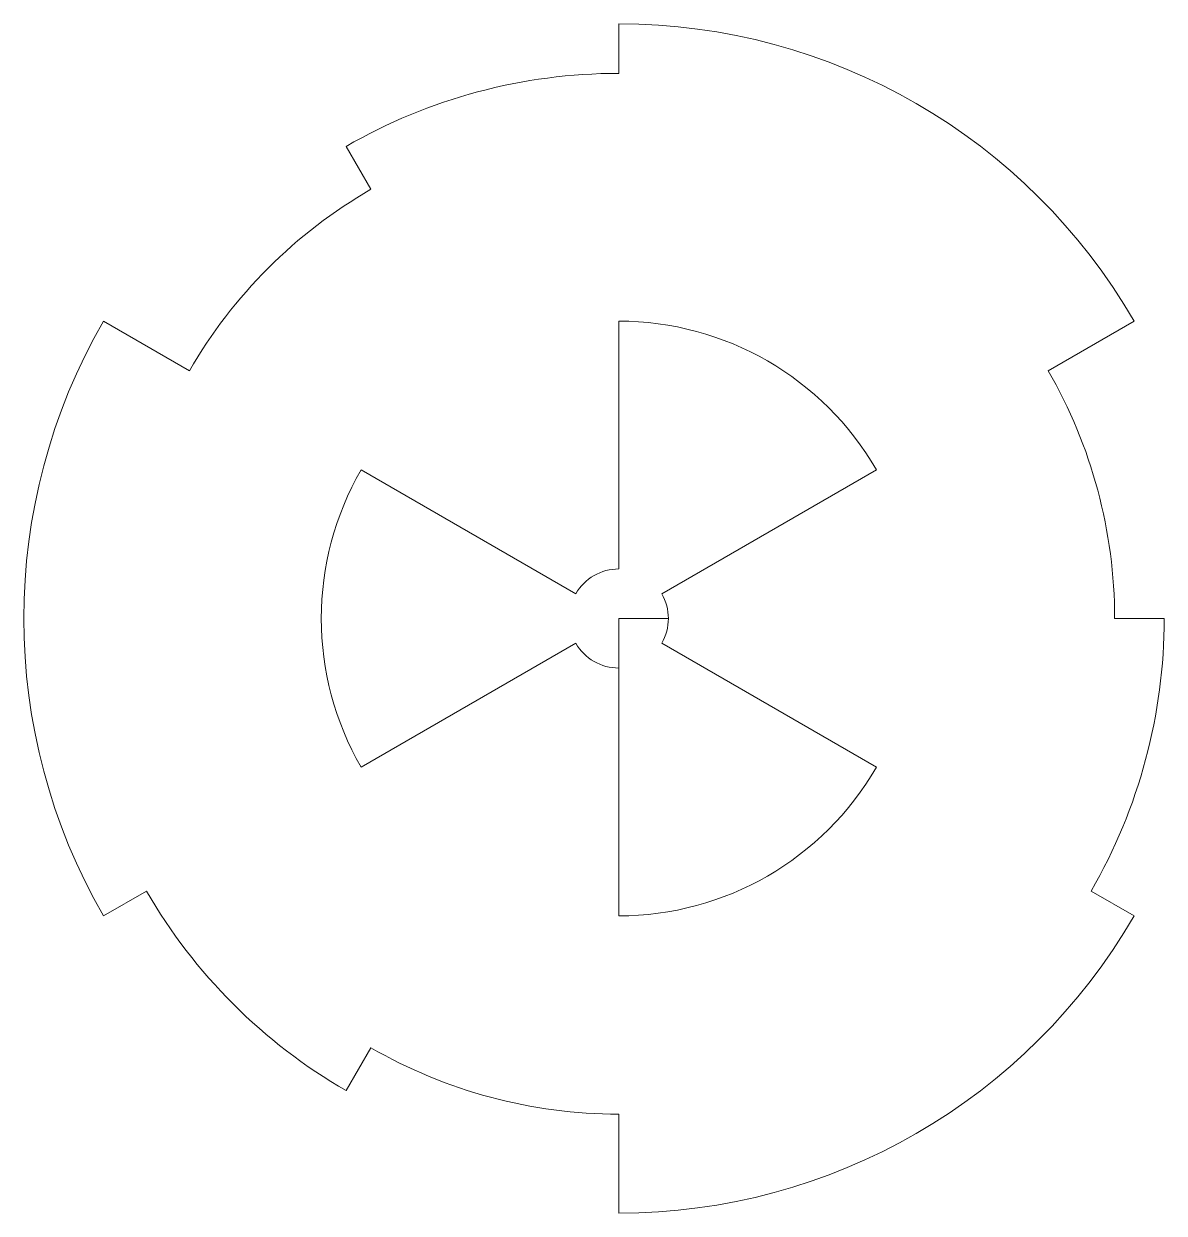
# Model space of a CAD drawing. Header units: millimetres. Extents: x -6 to 5.5, y -6 to 6.
import ezdxf

# ---------------------------------------------------------------- set-up
doc = ezdxf.new("R2010")
doc.units = ezdxf.units.MM
doc.layers.add('CuttingLines_0p003mm', color=5, linetype='CONTINUOUS', lineweight=0, true_color=0x0000ff)

msp = doc.modelspace()

# ---------------------------------------------------------------- linework, layer by layer
at = {"layer": 'CuttingLines_0p003mm'}
for p, q in [((0, 5.5), (0, 6)), ((-2.5, 4.33), (-2.75, 4.763)), ((0, 0.5), (0, 3)), ((-4.33, 2.5), (-5.196, 3)), ((4.33, 2.5), (5.196, 3)), ((-0.433, 0.25), (-2.598, 1.5)), ((0.433, 0.25), (2.598, 1.5)), ((0, 0), (0.5, 0)), ((0, 0), (0, -3)), ((5, 0), (5.5, 0)), ((-0.433, -0.25), (-2.598, -1.5)), ((0.433, -0.25), (2.598, -1.5)), ((-4.763, -2.75), (-5.196, -3)), ((4.763, -2.75), (5.196, -3)), ((-2.5, -4.33), (-2.75, -4.763)), ((0, -5), (0, -6))]:
    msp.add_line(p, q, dxfattribs=at)
for radius, start, end in [(6, 30, 90), (5.5, 90, 120), (5, 120, 150), (3, 30, 90), (6, 150, 210), (5, 0, 30), (3, 150, 210), (0.5, 90, 150), (0.5, 330, 30), (5.5, 330, 0), (0.5, 210, 270), (3, 270, 330), (5.5, 210, 240), (6, 270, 330), (5, 240, 270)]:
    msp.add_arc((0, 0), radius, start, end, dxfattribs=at)

doc.saveas('drawing.dxf')
